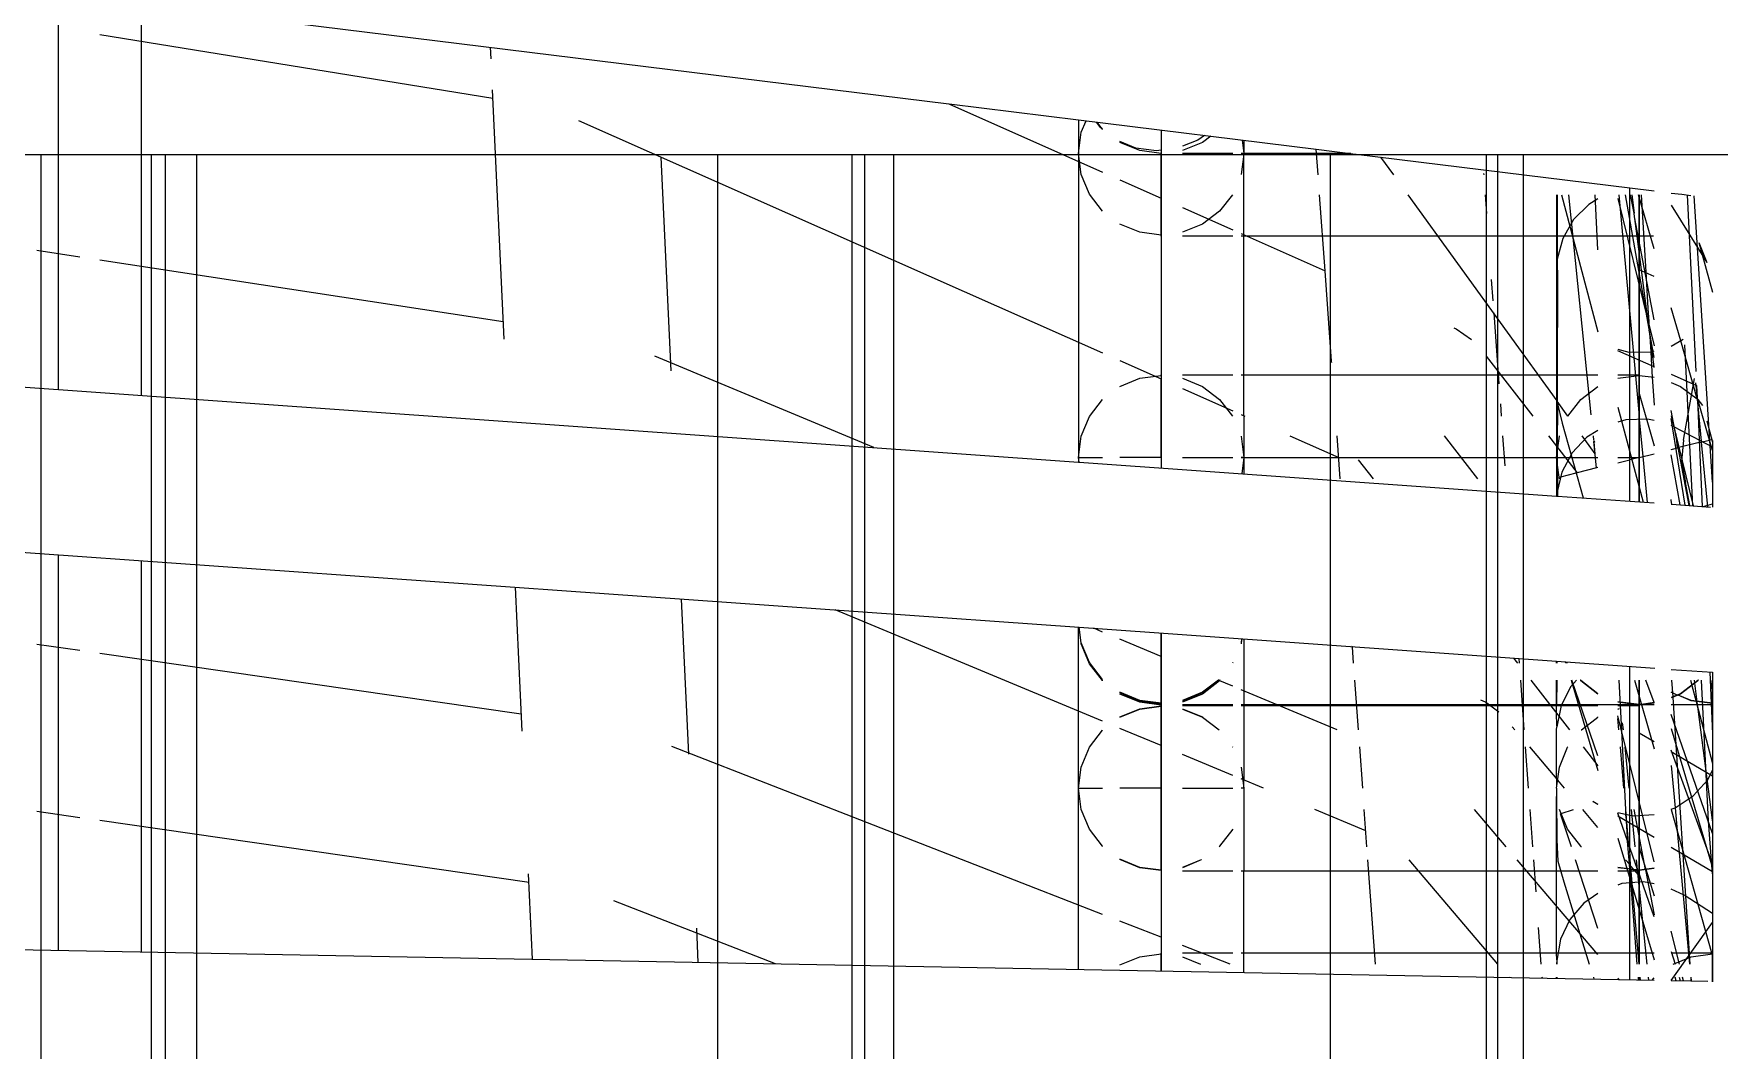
# Model space of a CAD drawing. Header units: millimetres. Extents: x 886808 to 1650903, y -1008069 to 230892.
# Drawn here: x 1049766.9 to 1050072.6, y -406944.9 to -406760.5 of the extents above; entities that cross this region are included whole.
import ezdxf

# ---------------------------------------------------------------- set-up
doc = ezdxf.new("R2010")
doc.units = ezdxf.units.MM
doc.layers.get('0').update_dxf_attribs({"lineweight": 0})
doc.layers.add('0.NETMANHNHAT-0.05', color=251, linetype='Continuous', lineweight=0)
doc.layers.add('A_Dim', color=8, linetype='Continuous', lineweight=5)

# ---------------------------------------------------------------- blocks, each defined once
blk = doc.blocks.new('A$C14C457CE')
for p, q in [((9085, 2731.01), (9261.51, 2709.22)), ((9100, 2729.15), (9100, 2657.4)), ((9115, 2727.3), (9115, 2656.33)), ((9107.5, 2721.78), (9178.82, 2710.26)), ((9178.49, 2717.39), (9178.39, 2719.48)), ((9180.83, 2666.54), (9178.75, 2711.76)), ((9261.51, 2709.22), (9289.39, 2696.85)), ((9261.55, 2709.21), (9285, 2706.32)), ((9194.31, 2706.23), (9289.39, 2664.05)), ((9285, 2706.32), (9285, 2700.23)), ((9285, 2706.32), (9328.14, 2701)), ((9285.51, 2704.06), (9286.39, 2706.15)), ((9289.01, 2704.94), (9288.3, 2705.92)), ((9289.31, 2704.7), (9288.38, 2705.91)), ((9285, 2700.23), (9285.51, 2704.06)), ((9289.39, 2704.64), (9289.01, 2704.94)), ((9289.39, 2704.59), (9289.39, 2704.64)), ((9295.39, 2701.21), (9292.5, 2702.41)), ((9296.12, 2700.74), (9292.5, 2702.23)), ((9300, 2704.47), (9300, 2700.83)), ((9300, 2704.47), (9300, 2643.19)), ((9300, 2704.47), (9300, 2700.23)), ((9306.64, 2702.65), (9303.88, 2701.56)), ((9307.5, 2702.23), (9303.88, 2700.74)), ((9307.83, 2703.51), (9306.64, 2702.65)), ((9308.99, 2703.36), (9307.5, 2702.23)), ((9314.68, 2702.66), (9315, 2700.23)), ((9315, 2702.62), (9315, 2700.23)), ((9211.12, 2660.79), (9209.34, 2699.57)), ((9285.51, 2696.4), (9285, 2700.23)), ((9285, 2700.23), (9285, 2698.8)), ((9299.17, 2700.72), (9295.39, 2701.21)), ((9300, 2700.24), (9296.12, 2700.74)), ((9300, 2700.83), (9299.17, 2700.72)), ((9300, 2700.83), (9300, 2700.24)), ((9300, 2692.15), (9300, 2700.24)), ((9300, 2700.23), (9300, 2643.19)), ((9312.99, 2700.23), (9303.88, 2700.23)), ((9303.88, 2700.11), (9312.99, 2700.11)), ((9334.38, 2700.23), (9314.49, 2700.23)), ((9315, 2700.11), (9314.49, 2696.4)), ((9314.49, 2700.11), (9335.34, 2700.11)), ((9315, 2700.23), (9315, 2700.11)), ((9315, 2652.69), (9315, 2700.11)), ((9328.48, 2696.35), (9328.14, 2701)), ((9328.14, 2701), (9335.26, 2700.11)), ((9335.34, 2700.11), (9385, 2693.98)), ((9342.17, 2696.35), (9339.85, 2699.55)), ((9285, 2698.8), (9285, 2666)), ((9287.01, 2692.84), (9285.51, 2696.4)), ((9358.55, 2696.35), (9358.54, 2696.58)), ((9292.5, 2695.47), (9300, 2692.15)), ((9385, 2637.15), (9385, 2693.98)), ((9385, 2693.98), (9389.39, 2693.43)), ((9289.39, 2689.77), (9287.01, 2692.84)), ((9300, 2685.44), (9300, 2692.15)), ((9303.88, 2690.42), (9312.99, 2686.38)), ((9312.91, 2692.73), (9310.61, 2689.77)), ((9329.74, 2678.95), (9328.74, 2692.73)), ((9371.8, 2655.34), (9344.78, 2692.73)), ((9359.06, 2689.35), (9358.82, 2692.73)), ((9371.71, 2692.73), (9371.71, 2647.13)), ((9371.8, 2692.73), (9371.8, 2685.23)), ((9372.62, 2692.73), (9379.21, 2667.9)), ((9377.99, 2652.81), (9373.92, 2692.73)), ((9377.53, 2691), (9374.77, 2688.23)), ((9379.21, 2691.98), (9377.53, 2691)), ((9379.21, 2682.73), (9378.72, 2692.73)), ((9382.84, 2692.05), (9388.32, 2669.72)), ((9382.98, 2692.73), (9386, 2659.89)), ((9388.49, 2668.39), (9384.21, 2692.73)), ((9385.78, 2689.4), (9385.11, 2692.73)), ((9385.37, 2692.73), (9385.78, 2689.4)), ((9389.39, 2682.94), (9386.56, 2692.73)), ((9386.71, 2637.03), (9386.71, 2692.73)), ((9386.71, 2645.11), (9386.71, 2692.73)), ((9386.71, 2637.03), (9386.71, 2692.73)), ((9386.71, 2692.73), (9386.71, 2637.03)), ((9386.71, 2645.11), (9386.71, 2692.73)), ((9387.06, 2692.73), (9387.95, 2677.71)), ((9392.5, 2693.05), (9394.43, 2692.82)), ((9392.5, 2690.83), (9398.97, 2680.48)), ((9394.43, 2692.82), (9396.04, 2692.62)), ((9395.38, 2692.7), (9396.99, 2660.7)), ((9396.04, 2692.62), (9396.07, 2692.61)), ((9400, 2640.63), (9396.67, 2692.54)), ((9296.12, 2685.95), (9292.5, 2687.42)), ((9307.5, 2687.42), (9303.88, 2685.95)), ((9310.61, 2689.77), (9307.5, 2687.42)), ((9374.77, 2688.23), (9372.83, 2684.83)), ((9385.86, 2688.75), (9385.78, 2689.4)), ((9389.39, 2670.05), (9385.86, 2688.75)), ((9386.34, 2685.23), (9385.93, 2688.42)), ((9300, 2685.44), (9296.12, 2685.95)), ((9300, 2685.23), (9300, 2685.44)), ((9312.99, 2685.23), (9303.88, 2685.23)), ((9314.49, 2685.72), (9329.74, 2678.95)), ((9389.26, 2685.23), (9314.49, 2685.23)), ((9371.8, 2685.23), (9371.83, 2681.04)), ((9372.83, 2684.83), (9371.83, 2681.04)), ((9388.32, 2669.72), (9386.34, 2685.23)), ((9397.49, 2684.09), (9398.97, 2680.48)), ((9397.49, 2684.09), (9400, 2675.07)), ((9103.88, 2681.43), (9096.12, 2682.61)), ((9180.68, 2669.7), (9107.5, 2680.87)), ((9371.83, 2681.04), (9371.85, 2677.12)), ((9330.9, 2662.55), (9329.74, 2678.95)), ((9389.39, 2677.93), (9386.71, 2679.11)), ((9360.21, 2673.48), (9359.93, 2677.39)), ((9371.85, 2677.12), (9371.8, 2660.11)), ((9387.96, 2677.66), (9388.28, 2672.12)), ((8875.8, 2673.33), (9285, 2644.25)), ((9388.28, 2672.12), (9388.43, 2669.76)), ((9394.23, 2666.25), (9392.5, 2672.22)), ((9353.05, 2668.61), (9353.51, 2668.41)), ((9361.3, 2658.45), (9360.37, 2671.34)), ((9388.32, 2669.72), (9388.36, 2669.54)), ((9388.36, 2669.54), (9389.39, 2665.33)), ((9388.49, 2668.39), (9388.36, 2669.54)), ((9388.43, 2669.76), (9388.47, 2669.11)), ((9388.47, 2669.11), (9388.49, 2668.39)), ((9285, 2666), (9285, 2645.11)), ((9353.51, 2668.41), (9356.31, 2666.51)), ((9388.49, 2668.39), (9388.52, 2668.29)), ((9388.52, 2668.29), (9388.52, 2668.25)), ((9388.52, 2668.21), (9388.52, 2668.25)), ((9388.53, 2668.15), (9388.52, 2668.21)), ((9388.53, 2668.08), (9388.53, 2668.15)), ((9388.54, 2667.98), (9388.53, 2668.08)), ((9388.57, 2667.95), (9388.54, 2667.98)), ((9389.39, 2663.25), (9388.57, 2667.95)), ((9389.39, 2661.55), (9388.57, 2667.95)), ((9388.57, 2667.95), (9388.78, 2664.24)), ((9392.51, 2665.25), (9394.69, 2666.52)), ((9397.22, 2655.7), (9394.23, 2666.25)), ((9247.9, 2646.89), (9208.16, 2663.44)), ((9292.5, 2662.67), (9300, 2659.34)), ((9330.94, 2662.33), (9330.9, 2662.55)), ((9358.93, 2663.44), (9367.41, 2652.61)), ((9382.84, 2664.75), (9384.82, 2664.22)), ((9389.39, 2661.55), (9382.84, 2664.43)), ((9384.82, 2664.22), (9388.73, 2664.23)), ((9388.73, 2664.23), (9388.78, 2664.24)), ((9388.78, 2664.24), (9389.39, 2664.41)), ((9388.78, 2664.24), (9388.93, 2661.75)), ((9396.42, 2636.34), (9394.97, 2665.52)), ((9292.5, 2657.99), (9296.12, 2659.48)), ((9296.12, 2659.48), (9300, 2659.99)), ((9300, 2659.99), (9300, 2660.11)), ((9300, 2659.99), (9300, 2659.34)), ((9303.88, 2660.11), (9312.99, 2660.11)), ((9303.88, 2659.48), (9307.5, 2657.99)), ((9314.49, 2660.11), (9379.21, 2660.11)), ((9371.8, 2660.11), (9371.8, 2655.34)), ((9382.84, 2660.11), (9386.71, 2660.11)), ((9382.84, 2659.48), (9386.71, 2659.99)), ((9386, 2659.89), (9386.71, 2652.61)), ((9386.71, 2659.99), (9386.71, 2660.11)), ((9386.71, 2659.99), (9389.39, 2659.64)), ((9386.71, 2659.99), (9386.71, 2652.61)), ((9388.93, 2661.75), (9389.07, 2659.68)), ((9389.07, 2659.68), (9389.39, 2654.67)), ((9389.39, 2661.39), (9389.39, 2661.55)), ((9392.5, 2660.19), (9397.11, 2658.15)), ((9394.7, 2648.22), (9396.74, 2659.44)), ((9300, 2645.11), (9300, 2659.34)), ((9303.88, 2657.62), (9312.99, 2653.58)), ((9307.5, 2657.99), (9310.61, 2655.63)), ((9376.1, 2655.63), (9379.21, 2657.99)), ((9386.71, 2656.71), (9389.39, 2647.2)), ((9392.5, 2658.7), (9394.21, 2657.99)), ((9394.21, 2657.99), (9397.22, 2655.7)), ((9397.19, 2656.38), (9396.98, 2658.61)), ((9397.11, 2658.15), (9397.21, 2655.97)), ((9287.01, 2652.55), (9289.39, 2655.63)), ((9310.61, 2655.63), (9312.94, 2652.61)), ((9361.73, 2652.61), (9361.57, 2654.8)), ((9371.8, 2655.34), (9371.84, 2655.28)), ((9371.84, 2655.28), (9371.8, 2655.09)), ((9371.8, 2655.09), (9372.72, 2651.31)), ((9373.77, 2652.61), (9371.84, 2655.28)), ((9371.85, 2654.88), (9371.84, 2646.95)), ((9373.77, 2652.61), (9376.1, 2655.63)), ((9382.84, 2654.22), (9383.51, 2651.71)), ((9389.39, 2654.67), (9389.39, 2654.57)), ((9395.75, 2636.38), (9392.5, 2653.6)), ((9397.21, 2655.97), (9397.24, 2655.87)), ((9397.24, 2655.87), (9397.22, 2655.7)), ((9397.22, 2655.7), (9397.26, 2655.67)), ((9397.26, 2655.67), (9397.32, 2655.63)), ((9397.26, 2655.67), (9397.56, 2648.26)), ((9397.99, 2648.04), (9397.26, 2655.67)), ((9397.32, 2655.63), (9398.16, 2654.54)), ((9399.45, 2648.26), (9397.32, 2655.63)), ((9285.51, 2648.96), (9287.01, 2652.55)), ((9314.49, 2652.91), (9315.17, 2652.61)), ((9315, 2652.69), (9315, 2645.11)), ((9372.72, 2651.31), (9376.55, 2637.75)), ((9384.29, 2651.94), (9382.84, 2651.5)), ((9383.51, 2651.71), (9387.42, 2636.98)), ((9388.2, 2652.05), (9384.29, 2651.94)), ((9386.71, 2652.01), (9386.71, 2652.61)), ((9386.71, 2652.01), (9387.35, 2645.27)), ((9386.71, 2645.11), (9386.71, 2652.01)), ((9389.39, 2651.77), (9388.2, 2652.05)), ((9392.5, 2652.66), (9396.5, 2636.33)), ((9395.04, 2636.43), (9392.5, 2652.15)), ((9392.72, 2650.78), (9392.5, 2650.89)), ((9393, 2650.63), (9392.72, 2650.78)), ((9393.07, 2650.6), (9393, 2650.63)), ((9400, 2646.99), (9393.07, 2650.6)), ((9398.96, 2651.76), (9400, 2647.86)), ((9285, 2645.11), (9285.51, 2648.96)), ((9314.49, 2648.96), (9315, 2645.11)), ((9323.33, 2648.99), (9332.2, 2645.06)), ((9332.48, 2641.23), (9331.91, 2648.99)), ((9351.3, 2648.99), (9357.38, 2641.23)), ((9362.38, 2643.59), (9361.99, 2648.99)), ((9370.25, 2648.99), (9375.47, 2642.33)), ((9371.71, 2645.11), (9372.22, 2648.96)), ((9372.22, 2648.96), (9372.23, 2648.99)), ((9377.21, 2648.76), (9374.53, 2645.91)), ((9376.83, 2648.35), (9376.36, 2648.99)), ((9378.71, 2645.74), (9376.83, 2648.35)), ((9379.21, 2649.99), (9377.21, 2648.76)), ((9378.46, 2648.21), (9378.38, 2648.99)), ((9378.97, 2643.2), (9378.48, 2647.97)), ((9378.53, 2648.11), (9378.61, 2647.87)), ((9378.55, 2647.92), (9378.53, 2648.11)), ((9378.71, 2645.74), (9378.55, 2647.92)), ((9393.61, 2646.82), (9393.39, 2649.36)), ((9397.58, 2647.8), (9393.91, 2646.89)), ((9394.7, 2648.22), (9394.38, 2644.36)), ((9397.56, 2648.26), (9398.11, 2636.22)), ((9397.58, 2647.8), (9399.45, 2648.26)), ((9398, 2647.9), (9397.99, 2648.04)), ((9399.12, 2636.15), (9398, 2647.9)), ((9399.45, 2648.26), (9399.51, 2648.28)), ((9400, 2646.35), (9399.45, 2648.26)), ((9399.51, 2648.28), (9399.94, 2648.38)), ((9400, 2648.18), (9400, 2636.07)), ((9285.11, 2644.25), (9285, 2645.11)), ((9285, 2645.11), (9285, 2644.25)), ((9285, 2645.11), (9289.39, 2645.11)), ((9285, 2644.25), (9285.11, 2644.25)), ((9285.11, 2644.25), (9371.71, 2638.09)), ((9300, 2645.11), (9292.5, 2645.11)), ((9300, 2645.11), (9300, 2643.19)), ((9303.88, 2645.11), (9312.99, 2645.11)), ((9303.88, 2645.11), (9312.99, 2645.11)), ((9315, 2645.11), (9314.49, 2645.11)), ((9314.49, 2645.11), (9379.21, 2645.11)), ((9315, 2645.11), (9314.61, 2642.15)), ((9315, 2645.11), (9315, 2642.12)), ((9335.75, 2644.66), (9338.43, 2641.23)), ((9371.71, 2647.13), (9371.71, 2645.11)), ((9371.84, 2644.1), (9371.71, 2645.11)), ((9371.71, 2645.11), (9371.71, 2638.09)), ((9371.84, 2646.95), (9371.84, 2644.1)), ((9374.53, 2645.91), (9372.68, 2642.46)), ((9382.84, 2645.11), (9386.71, 2645.11)), ((9382.84, 2644.15), (9385, 2644.69)), ((9386.71, 2645.11), (9385, 2644.69)), ((9386.71, 2645.11), (9389.39, 2645.77)), ((9387.35, 2645.27), (9388.11, 2636.93)), ((9392.5, 2646.54), (9393.91, 2646.89)), ((9394.1, 2636.5), (9392.5, 2645.59)), ((9394.38, 2644.36), (9395.09, 2640.56)), ((8875.8, 2643.39), (9285.11, 2614.3)), ((9372.68, 2642.46), (9371.78, 2638.64)), ((9372.15, 2641.51), (9371.84, 2644.1)), ((9371.84, 2644.1), (9371.85, 2638.91)), ((9372.15, 2641.51), (9372.48, 2641.59)), ((9372.22, 2641.26), (9372.15, 2641.51)), ((9372.23, 2641.23), (9372.22, 2641.26)), ((9372.48, 2641.59), (9375.27, 2642.28)), ((9375.47, 2642.33), (9375.27, 2642.28)), ((9378.97, 2643.2), (9375.47, 2642.33)), ((9379.21, 2643.26), (9378.97, 2643.2)), ((9371.71, 2638.09), (9371.85, 2638.08)), ((9371.78, 2638.64), (9371.78, 2638.09)), ((9371.85, 2638.91), (9371.85, 2638.08)), ((9371.85, 2638.08), (9389.39, 2636.84)), ((9395.88, 2636.37), (9395.09, 2640.56)), ((9386.9, 2637.01), (9386.71, 2637.11)), ((9386.71, 2637.11), (9386.71, 2637.03)), ((9392.5, 2637.31), (9392.5, 2637.47)), ((9392.59, 2636.61), (9392.5, 2637.31)), ((9392.5, 2636.62), (9392.59, 2636.61)), ((9392.59, 2636.61), (9399.61, 2636.11)), ((9398.32, 2636.2), (9400, 2636.66)), ((9100, 2627.45), (9100, 2555.7)), ((9115, 2626.39), (9115, 2555.42)), ((9184.1, 2595.45), (9182.9, 2621.56)), ((9214.32, 2591.3), (9213.03, 2619.42)), ((9289.39, 2597.26), (9240.91, 2617.44)), ((9285, 2599.08), (9285, 2614.31)), ((9285.51, 2611.48), (9285.11, 2614.3)), ((9285.11, 2614.3), (9285.14, 2614.3)), ((9285.51, 2611.48), (9285.14, 2614.3)), ((9285.14, 2614.3), (9389.53, 2606.88)), ((9289.39, 2613.43), (9287.76, 2614.11)), ((9103.88, 2610.06), (9096.12, 2611.18)), ((9287.01, 2607.92), (9285.51, 2611.48)), ((9285.51, 2611.27), (9285.51, 2611.48)), ((9287.01, 2607.69), (9285.51, 2611.27)), ((9300, 2609.02), (9292.5, 2612.14)), ((9300, 2600.53), (9300, 2613.24)), ((9300, 2613.24), (9300, 2553.2)), ((9300, 2613.24), (9300, 2551.96)), ((9314.59, 2612.21), (9314.49, 2611.48)), ((9314.61, 2612.21), (9314.49, 2611.48)), ((9314.49, 2611.48), (9314.49, 2611.27)), ((9315, 2612.18), (9315, 2586.59)), ((9334.69, 2610.75), (9334.6, 2610.79)), ((9334.69, 2610.75), (9334.69, 2610.78)), ((9334.9, 2607.81), (9334.69, 2610.75)), ((9183.96, 2598.54), (9107.5, 2609.54)), ((9289.39, 2604.86), (9287.01, 2607.92)), ((9287.01, 2607.65), (9287.01, 2607.69)), ((9289.39, 2604.62), (9287.01, 2607.65)), ((9312.99, 2607.92), (9312.91, 2607.81)), ((9363.91, 2608.7), (9364.61, 2607.81)), ((9364.98, 2607.81), (9364.92, 2608.63)), ((9371.71, 2607.81), (9371.71, 2608.15)), ((9371.78, 2608.14), (9371.78, 2607.81)), ((9373.37, 2607.81), (9373.29, 2608.04)), ((9373.38, 2608.03), (9373.44, 2607.81)), ((9373.65, 2607.81), (9373.57, 2608.02)), ((9289.39, 2604.82), (9289.39, 2604.86)), ((9289.39, 2604.56), (9289.39, 2604.62)), ((9310.41, 2604.7), (9307.5, 2602.51)), ((9310.61, 2604.62), (9307.5, 2602.26)), ((9310.61, 2604.56), (9307.5, 2602.18)), ((9312.99, 2603.61), (9310.35, 2604.7)), ((9310.45, 2604.7), (9310.41, 2604.7)), ((9310.67, 2604.7), (9310.61, 2604.62)), ((9310.61, 2604.62), (9310.61, 2604.56)), ((9310.72, 2604.7), (9310.67, 2604.7)), ((9335.78, 2595.72), (9335.13, 2604.7)), ((9365.86, 2595.72), (9365.21, 2604.7)), ((9367.04, 2604.7), (9374.08, 2595.72)), ((9371.71, 2598.75), (9371.71, 2604.7)), ((9371.78, 2604.7), (9371.71, 2600.31)), ((9375.3, 2604.7), (9374.31, 2603.59)), ((9374.36, 2604.7), (9379.21, 2588.34)), ((9379.22, 2590.99), (9374.45, 2604.7)), ((9376.04, 2604.7), (9375.99, 2604.7)), ((9376.1, 2604.62), (9376.04, 2604.7)), ((9379.21, 2602.26), (9376.1, 2604.62)), ((9376.1, 2604.56), (9376.1, 2604.62)), ((9379.21, 2602.18), (9376.1, 2604.56)), ((9383.52, 2595.55), (9383.06, 2604.7)), ((9385, 2574.4), (9385, 2607.2)), ((9385.87, 2604.7), (9389.39, 2592.23)), ((9386.71, 2601.74), (9386.71, 2604.7)), ((9386.71, 2553.22), (9386.71, 2604.7)), ((9386.71, 2553.22), (9386.71, 2604.7)), ((9386.71, 2604.7), (9386.71, 2553.22)), ((9389.39, 2600.63), (9387.9, 2604.7)), ((9392.5, 2606.67), (9400, 2606.14)), ((9392.58, 2604.7), (9392.77, 2601.68)), ((9397.32, 2604.62), (9394.21, 2602.26)), ((9397.32, 2604.56), (9394.21, 2602.18)), ((9395.99, 2604.7), (9396.23, 2603.8)), ((9396.77, 2604.21), (9396.71, 2604.7)), ((9397.38, 2604.7), (9397.32, 2604.62)), ((9397.32, 2604.62), (9397.32, 2604.56)), ((9397.43, 2604.7), (9397.38, 2604.7)), ((9399.24, 2579.11), (9397.98, 2604.7)), ((9399.49, 2606.18), (9399.74, 2600.56)), ((9400, 2602.94), (9399.69, 2604.7)), ((9400, 2604.67), (9399.93, 2604.7)), ((9400, 2606.14), (9400, 2604.67)), ((9400, 2604.7), (9400, 2550.02)), ((9400, 2604.67), (9400, 2602.94)), ((9296.12, 2601.03), (9292.5, 2602.51)), ((9296.12, 2600.98), (9292.5, 2602.46)), ((9296.12, 2600.78), (9292.5, 2602.26)), ((9296.12, 2600.69), (9292.5, 2602.18)), ((9307.5, 2602.51), (9303.88, 2601.03)), ((9307.5, 2602.46), (9303.88, 2600.98)), ((9307.5, 2602.26), (9303.88, 2600.78)), ((9307.5, 2602.18), (9303.88, 2600.69)), ((9307.5, 2602.51), (9307.5, 2602.46)), ((9331.94, 2595.72), (9314.49, 2602.98)), ((9374.31, 2603.59), (9372.55, 2600.1)), ((9386.71, 2601.74), (9386.71, 2600.31)), ((9392.73, 2602.41), (9392.5, 2602.51)), ((9392.73, 2602.41), (9392.5, 2602.46)), ((9394.21, 2602.26), (9392.5, 2601.56)), ((9394.21, 2602.18), (9392.5, 2601.48)), ((9393.6, 2602.01), (9392.73, 2602.41)), ((9392.77, 2601.68), (9392.78, 2601.59)), ((9392.78, 2601.59), (9395.87, 2553.22)), ((9393.7, 2601.97), (9393.65, 2602.04)), ((9396.12, 2601.03), (9393.75, 2602)), ((9396.12, 2600.98), (9393.75, 2602)), ((9396.23, 2603.8), (9396.25, 2603.74)), ((9396.25, 2603.74), (9397.01, 2600.87)), ((9396.78, 2604.15), (9396.77, 2604.21)), ((9397.28, 2600.31), (9396.78, 2604.15)), ((9400, 2600.53), (9400, 2602.94)), ((9285, 2585.11), (9285, 2599.08)), ((9292.5, 2598.04), (9296.12, 2599.53)), ((9292.5, 2597.99), (9296.12, 2599.48)), ((9300, 2600.53), (9296.12, 2601.03)), ((9300, 2600.48), (9296.12, 2600.98)), ((9300, 2600.28), (9296.12, 2600.78)), ((9300, 2600.19), (9296.12, 2600.69)), ((9296.12, 2599.53), (9300, 2600.04)), ((9296.12, 2599.48), (9300, 2599.99)), ((9300, 2600.53), (9300, 2600.48)), ((9300, 2600.48), (9300, 2600.28)), ((9300, 2600.28), (9300, 2600.19)), ((9300, 2600.04), (9300, 2600.19)), ((9300, 2599.99), (9300, 2600.04)), ((9300, 2592.84), (9300, 2599.99)), ((9303.88, 2600.31), (9312.99, 2600.31)), ((9303.88, 2600.11), (9312.99, 2600.11)), ((9303.88, 2599.53), (9307.5, 2598.04)), ((9303.88, 2599.48), (9307.5, 2597.99)), ((9314.49, 2600.31), (9389.39, 2600.31)), ((9314.49, 2600.11), (9371.78, 2600.11)), ((9358.84, 2600.69), (9357.95, 2601.06)), ((9361.22, 2598.93), (9358.84, 2600.69)), ((9371.78, 2596.42), (9371.71, 2598.75)), ((9372.55, 2600.1), (9371.75, 2596.26)), ((9371.78, 2600.11), (9372.55, 2600.1)), ((9372.55, 2600.1), (9375.72, 2600.11)), ((9375.72, 2600.11), (9379.21, 2600.11)), ((9386.71, 2600.28), (9382.84, 2600.78)), ((9386.71, 2600.19), (9382.84, 2600.69)), ((9382.84, 2600.11), (9386.71, 2600.11)), ((9382.84, 2599.53), (9383.05, 2599.56)), ((9382.84, 2599.48), (9383.06, 2599.51)), ((9389.39, 2600.54), (9386.71, 2600.19)), ((9386.98, 2600.31), (9386.71, 2600.28)), ((9386.71, 2600.31), (9386.71, 2600.28)), ((9386.71, 2600.19), (9386.71, 2600.11)), ((9389.39, 2600.63), (9387.11, 2600.31)), ((9389.39, 2600.59), (9389.39, 2600.63)), ((9392.5, 2600.31), (9400, 2600.31)), ((9400, 2576.93), (9392.5, 2598.48)), ((9400, 2600.53), (9396.12, 2601.03)), ((9400, 2600.48), (9396.12, 2600.98)), ((9397.01, 2600.87), (9397.16, 2600.31)), ((9397.16, 2600.31), (9397.39, 2599.45)), ((9397.39, 2599.45), (9397.28, 2600.31)), ((9397.39, 2599.45), (9397.39, 2599.42)), ((9400, 2579.34), (9397.39, 2599.42)), ((9397.39, 2599.42), (9400, 2589.6)), ((9399.74, 2600.56), (9399.75, 2600.51)), ((9399.75, 2600.51), (9400, 2594.95)), ((9400, 2600.53), (9400, 2600.48)), ((9400, 2600.48), (9400, 2600.31)), ((9287.01, 2592.55), (9289.39, 2595.63)), ((9289.39, 2595.63), (9289.39, 2595.66)), ((9300, 2592.84), (9292.5, 2595.96)), ((9307.5, 2598.04), (9307.5, 2597.99)), ((9307.5, 2597.99), (9310.49, 2595.72)), ((9310.49, 2595.72), (9310.54, 2595.72)), ((9364.14, 2595.72), (9363.67, 2596.27)), ((9371.71, 2595.72), (9371.75, 2596.26)), ((9371.71, 2586.83), (9371.71, 2595.72)), ((9376.17, 2595.72), (9376.22, 2595.72)), ((9376.22, 2595.72), (9379.21, 2597.99)), ((9379.21, 2597.99), (9379.21, 2598.04)), ((9389.39, 2571.78), (9382.84, 2598.27)), ((9383.02, 2595.72), (9382.84, 2597.74)), ((9384.26, 2581.23), (9383.52, 2595.55)), ((9383.82, 2595.72), (9383.69, 2596.97)), ((9392.5, 2595.97), (9400, 2570.65)), ((9289.39, 2562.22), (9211.23, 2592.68)), ((9285.51, 2588.96), (9287.01, 2592.55)), ((9300, 2585.11), (9300, 2592.84)), ((9312.94, 2592.61), (9312.99, 2592.55)), ((9336.55, 2585.11), (9336, 2592.61)), ((9366.63, 2585.11), (9366.08, 2592.61)), ((9366.79, 2592.61), (9371.78, 2586.74)), ((9372.22, 2588.96), (9373.72, 2592.55)), ((9373.72, 2592.55), (9373.77, 2592.61)), ((9376.52, 2592.61), (9379.21, 2589.17)), ((9383.92, 2585.11), (9383.28, 2592.61)), ((9384.9, 2585.11), (9384.13, 2592.61)), ((9389.39, 2593.54), (9386.71, 2595.11)), ((9312.99, 2587.43), (9303.88, 2591.22)), ((9400, 2571.42), (9392.5, 2592.04)), ((9400, 2587.32), (9392.5, 2591.72)), ((9392.5, 2589.23), (9393.23, 2581.56)), ((9285, 2585.11), (9285.51, 2588.96)), ((9314.49, 2588.96), (9315, 2585.11)), ((9318.56, 2585.11), (9314.49, 2586.81)), ((9315, 2585.11), (9315, 2586.59)), ((9371.71, 2585.11), (9372.22, 2588.96)), ((9371.91, 2586.6), (9371.78, 2586.74)), ((9371.78, 2585.67), (9371.78, 2586.74)), ((9373.17, 2585.11), (9371.91, 2586.6)), ((9396.51, 2583.71), (9399.11, 2586.63)), ((9399.11, 2586.63), (9400, 2588.39)), ((9285.51, 2581.26), (9285, 2585.11)), ((9285, 2563.93), (9285, 2585.11)), ((9285, 2585.11), (9289.39, 2585.11)), ((9300, 2585.11), (9292.5, 2585.11)), ((9300, 2570.24), (9300, 2585.11)), ((9303.88, 2585.11), (9312.99, 2585.11)), ((9315, 2585.11), (9314.49, 2585.11)), ((9315, 2585.11), (9315, 2570.11)), ((9371.71, 2585.11), (9371.71, 2583.63)), ((9371.71, 2570.11), (9371.71, 2583.63)), ((9371.71, 2583.63), (9371.78, 2575.76)), ((9386.71, 2584.76), (9386.71, 2582.63)), ((9386.71, 2584.76), (9386.71, 2553.22)), ((9386.71, 2553.22), (9386.71, 2584.76)), ((9393.23, 2581.56), (9396.51, 2583.71)), ((9103.88, 2579.75), (9096.12, 2580.87)), ((9287.01, 2577.67), (9285.51, 2581.26)), ((9337.11, 2577.39), (9327.88, 2581.23)), ((9337.32, 2574.5), (9336.83, 2581.23)), ((9362.56, 2574.5), (9356.84, 2581.23)), ((9367.4, 2574.5), (9366.91, 2581.23)), ((9373.72, 2577.67), (9372.23, 2581.23)), ((9372.54, 2580.5), (9372.45, 2580.47)), ((9374.39, 2574.5), (9372.45, 2580.47)), ((9372.54, 2580.5), (9374.78, 2581.23)), ((9379.21, 2578.02), (9376.48, 2581.23)), ((9379.21, 2582.16), (9378.27, 2582.71)), ((9378.27, 2582.71), (9379.21, 2582.24)), ((9382.84, 2580.71), (9385.6, 2580.13)), ((9386.41, 2570.36), (9382.84, 2580.59)), ((9389.39, 2576.19), (9382.84, 2580.03)), ((9384.26, 2580.41), (9384.26, 2581.23)), ((9384.83, 2574.5), (9384.26, 2581.23)), ((9384.28, 2580.11), (9384.26, 2580.41)), ((9384.28, 2580.11), (9384.52, 2576.24)), ((9385.98, 2574.5), (9385.3, 2581.23)), ((9385.6, 2580.13), (9389.39, 2580.34)), ((9385.71, 2581.23), (9387.8, 2570.38)), ((9386.71, 2582.63), (9386.71, 2580.19)), ((9386.71, 2580.19), (9386.71, 2577.77)), ((9392.5, 2581.32), (9393.23, 2581.56)), ((9392.5, 2581.23), (9399.89, 2555.05)), ((9393.23, 2581.56), (9393.59, 2577.36)), ((9185.36, 2568.03), (9107.5, 2579.23)), ((9289.39, 2574.59), (9287.01, 2577.67)), ((9312.99, 2577.67), (9310.61, 2574.59)), ((9376.1, 2574.59), (9373.72, 2577.67)), ((9386.71, 2576.02), (9386.71, 2577.77)), ((9393.59, 2577.36), (9395.81, 2553.22)), ((9400, 2569.56), (9399.24, 2579.11)), ((9400, 2579.19), (9400, 2579.34)), ((9289.39, 2574.56), (9289.39, 2574.59)), ((9310.54, 2574.5), (9310.49, 2574.5)), ((9310.61, 2574.56), (9310.54, 2574.5)), ((9310.61, 2574.59), (9310.61, 2574.56)), ((9371.78, 2575.76), (9371.91, 2571.87)), ((9376.1, 2574.56), (9376.1, 2574.59)), ((9376.17, 2574.5), (9376.1, 2574.56)), ((9376.22, 2574.5), (9376.17, 2574.5)), ((9382.84, 2576.08), (9389.39, 2553.97)), ((9384.91, 2571.32), (9384.52, 2576.24)), ((9385.04, 2572.12), (9385, 2574.4)), ((9386.71, 2570.24), (9386.71, 2576.02)), ((9386.71, 2574.31), (9389.39, 2565.6)), ((9400, 2569.98), (9392.5, 2574.37)), ((9296.12, 2570.74), (9292.5, 2572.23)), ((9296.12, 2570.69), (9292.5, 2572.18)), ((9307.24, 2572.12), (9303.88, 2570.74)), ((9307.24, 2572.12), (9303.88, 2570.69)), ((9307.34, 2572.12), (9307.24, 2572.12)), ((9338.86, 2553.21), (9337.49, 2572.12)), ((9361.05, 2553.21), (9344.95, 2572.12)), ((9379.21, 2554.94), (9364.59, 2572.12)), ((9367.99, 2566.31), (9367.57, 2572.12)), ((9371.91, 2571.87), (9373.04, 2568.16)), ((9379.21, 2559.68), (9375.16, 2572.12)), ((9384.91, 2571.32), (9384.23, 2572.12)), ((9385.13, 2571.06), (9384.91, 2571.32)), ((9385, 2570.46), (9384.91, 2571.32)), ((9385, 2571.21), (9385.04, 2572.12)), ((9385, 2570.46), (9385, 2571.21)), ((9386.66, 2553.22), (9385.04, 2572.12)), ((9385.72, 2570.36), (9385.13, 2571.06)), ((9388.15, 2553.22), (9386.23, 2572.12)), ((9186, 2554.09), (9185.29, 2569.61)), ((9300, 2570.24), (9296.12, 2570.74)), ((9300, 2570.19), (9296.12, 2570.69)), ((9300, 2570.24), (9300, 2570.19)), ((9300, 2570.19), (9300, 2570.11)), ((9303.88, 2570.11), (9312.99, 2570.11)), ((9314.49, 2570.11), (9379.21, 2570.11)), ((9315, 2551.68), (9315, 2570.11)), ((9371.71, 2555.22), (9371.71, 2570.11)), ((9373.04, 2568.16), (9377.64, 2553.21)), ((9386.71, 2570.24), (9382.84, 2570.74)), ((9384.5, 2570.47), (9382.84, 2570.69)), ((9382.84, 2570.11), (9384.61, 2570.11)), ((9383.54, 2567.81), (9382.84, 2567.56)), ((9387.45, 2568.12), (9383.54, 2567.81)), ((9385, 2570.41), (9384.5, 2570.47)), ((9384.61, 2570.11), (9385, 2570.11)), ((9385, 2570.41), (9385, 2570.46)), ((9385, 2550.37), (9385, 2570.41)), ((9385.19, 2570.38), (9385, 2570.41)), ((9385, 2570.11), (9386.43, 2570.11)), ((9385.15, 2568.28), (9385, 2570.11)), ((9386.35, 2553.22), (9385.15, 2568.28)), ((9386.42, 2570.22), (9385.19, 2570.38)), ((9385.77, 2570.31), (9385.72, 2570.36)), ((9385.94, 2570.11), (9385.77, 2570.31)), ((9386.5, 2569.45), (9385.94, 2570.11)), ((9386.49, 2570.11), (9386.42, 2570.22)), ((9386.71, 2570.19), (9386.42, 2570.22)), ((9386.43, 2570.11), (9386.49, 2570.11)), ((9389.39, 2561.78), (9386.49, 2570.11)), ((9386.49, 2570.11), (9386.71, 2570.11)), ((9389.39, 2570.59), (9386.71, 2570.24)), ((9389.39, 2570.54), (9386.71, 2570.19)), ((9386.71, 2570.24), (9386.71, 2570.19)), ((9386.71, 2570.19), (9386.71, 2570.11)), ((9389.39, 2567.76), (9387.45, 2568.12)), ((9387.8, 2570.38), (9387.81, 2570.33)), ((9387.81, 2570.33), (9389.39, 2562.13)), ((9230.07, 2553.27), (9200.74, 2564.7)), ((9379.21, 2566.05), (9376.64, 2564.27)), ((9394.84, 2565.72), (9392.5, 2566.83)), ((9400, 2562.42), (9394.84, 2565.72)), ((9285, 2552.24), (9285, 2563.93)), ((9376.64, 2564.27), (9374.1, 2561.29)), ((8875.8, 2559.89), (9389.39, 2550.29)), ((9216.06, 2553.53), (9215.77, 2559.76)), ((9300, 2558.09), (9292.5, 2561.01)), ((9368.94, 2553.21), (9368.46, 2559.85)), ((9374.1, 2561.29), (9372.43, 2557.75)), ((9392.5, 2550.27), (9400, 2560.77)), ((9393.98, 2553.22), (9392.5, 2559.21)), ((9312.53, 2553.2), (9303.88, 2556.57)), ((9372.43, 2557.75), (9371.73, 2553.89)), ((9392.5, 2555.52), (9393.21, 2553.22)), ((9292.5, 2553.06), (9296.12, 2554.54)), ((9296.12, 2554.54), (9300, 2555.05)), ((9300, 2555.05), (9300, 2555.21)), ((9300, 2554.7), (9300, 2555.05)), ((9300, 2551.96), (9300, 2554.7)), ((9312.99, 2555.21), (9303.88, 2555.21)), ((9303.88, 2554.54), (9307.15, 2553.2)), ((9389.39, 2555.23), (9314.49, 2555.21)), ((9371.75, 2554.02), (9371.71, 2555.22)), ((9371.73, 2553.89), (9371.71, 2553.21)), ((9371.73, 2553.89), (9371.75, 2553.21)), ((9400, 2555.23), (9392.5, 2555.23)), ((9392.84, 2553.22), (9396.12, 2554.56)), ((9396.12, 2554.56), (9400, 2555.06)), ((9399.89, 2555.05), (9400, 2554.72)), ((9400, 2555.06), (9400, 2555.23)), ((9400, 2554.72), (9400, 2555.06)), ((9400, 2554.65), (9400, 2554.72)), ((9400, 2553.22), (9400, 2554.65)), ((9400, 2550.02), (9400, 2553.22)), ((9363.12, 2550.78), (9363.08, 2550.83)), ((9369.13, 2550.67), (9369.12, 2550.83)), ((9371.71, 2550.62), (9371.71, 2550.83)), ((9371.75, 2550.83), (9371.75, 2550.62)), ((9378.38, 2550.83), (9378.48, 2550.49)), ((9383.07, 2550.41), (9382.84, 2550.68)), ((9386.58, 2550.34), (9386.54, 2550.83)), ((9386.71, 2550.34), (9386.71, 2550.83)), ((9386.71, 2550.83), (9386.71, 2550.34)), ((9386.71, 2550.83), (9386.71, 2550.34)), ((9386.71, 2550.83), (9386.71, 2550.34)), ((9386.71, 2550.34), (9386.71, 2550.83)), ((9386.71, 2550.83), (9386.71, 2550.34)), ((9386.9, 2550.34), (9386.86, 2550.83)), ((9388.45, 2550.31), (9388.4, 2550.83)), ((9389.07, 2550.3), (9389.39, 2550.72)), ((9392.5, 2550.23), (9396.06, 2550.16)), ((9393.42, 2550.21), (9393.2, 2550.83)), ((9393.94, 2550.83), (9394.14, 2550.2)), ((9394.73, 2550.19), (9394.57, 2550.83)), ((9396.03, 2550.83), (9396.09, 2550.16)), ((9396.03, 2550.83), (9396.06, 2550.16)), ((9396.06, 2550.16), (9396.09, 2550.16)), ((9396.09, 2550.16), (9399.12, 2550.11))]:
    blk.add_line(p, q)

msp = doc.modelspace()

# ---------------------------------------------------------------- linework, layer by layer
at = {"layer": '0.NETMANHNHAT-0.05', "transparency": 33554636}
for p, q in [((1050381.39, -406782.49), (1049206.39, -406782.49)), ((1049768.27, -407682.49), (1049768.27, -406782.49)), ((1049788.2, -406782.49), (1049788.2, -407682.49)), ((1049790.8, -407682.49), (1049790.8, -406782.49)), ((1049796.45, -406782.49), (1049796.45, -407682.49)), ((1049891.01, -407682.49), (1049891.01, -406782.49)), ((1049915.29, -406782.49), (1049915.29, -407682.49)), ((1049917.67, -407682.49), (1049917.67, -406782.49)), ((1049922.84, -406782.49), (1049922.84, -407682.49)), ((1050002.12, -407682.49), (1050002.12, -406782.49)), ((1050030.33, -406782.49), (1050030.33, -407682.49)), ((1050032.45, -407682.49), (1050032.45, -406782.49)), ((1050037.06, -406782.49), (1050037.06, -407682.49))]:
    msp.add_line(p, q, dxfattribs=at)

# ---------------------------------------------------------------- block references
at = {"layer": 'A_Dim', "transparency": 33554636}
msp.add_blockref('A$C14C457CE', (1040671.39, -409482.49), dxfattribs=at)

doc.saveas('drawing.dxf')
